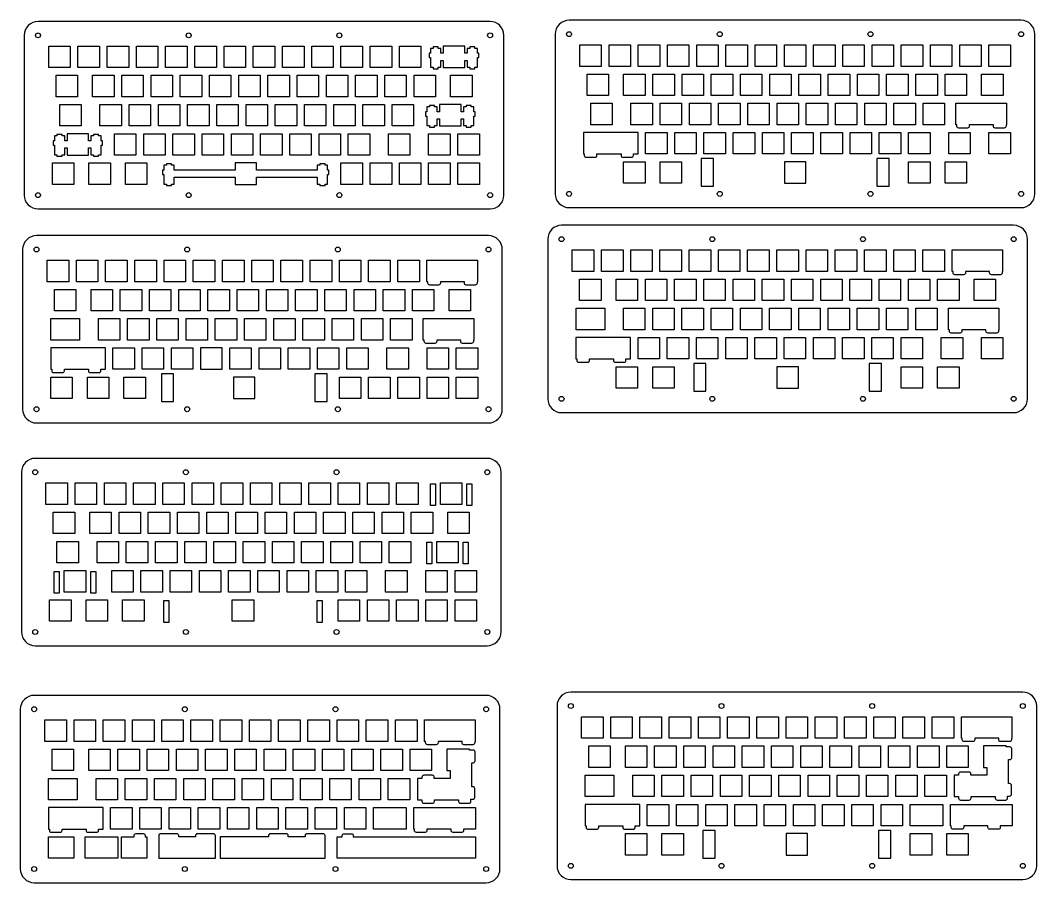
# Model space of a CAD drawing. Extents: x -370 to 4642, y -10696 to -9773.
# Drawn here: x 634 to 1296, y -10392 to -9830 of the extents above; entities that cross this region are included whole.
import ezdxf

# ---------------------------------------------------------------- set-up
doc = ezdxf.new("R2010")
doc.units = 0
doc.header["$MEASUREMENT"] = 0

msp = doc.modelspace()

# ---------------------------------------------------------------- linework, layer by layer
at = {"linetype": 'Continuous'}
for points in [[(940.09, -9830.67), (645.39, -9830.67, 0.414214), (636.39, -9839.67), (636.39, -9943.87, 0.414214), (645.39, -9952.87), (940.09, -9952.87, 0.414214), (949.09, -9943.87), (949.09, -9839.67, 0.414214)], [(1286.28, -9829.87), (991.58, -9829.87, 0.414214), (982.58, -9838.87), (982.58, -9943.07, 0.414214), (991.58, -9952.07), (1286.28, -9952.07, 0.414214), (1295.28, -9943.07), (1295.28, -9838.87, 0.414214)], [(1281.4, -9963.59), (986.7, -9963.59, 0.414214), (977.7, -9972.59), (977.7, -10076.79, 0.414214), (986.7, -10085.79), (1281.4, -10085.79, 0.414214), (1290.4, -10076.79), (1290.4, -9972.59, 0.414214)], [(939.07, -9970.35), (644.37, -9970.35, 0.414214), (635.37, -9979.35), (635.37, -10083.55, 0.414214), (644.37, -10092.55), (939.07, -10092.55, 0.414214), (948.07, -10083.55), (948.07, -9979.35, 0.414214)], [(938.26, -10115.64), (643.56, -10115.64, 0.414214), (634.56, -10124.64), (634.56, -10228.84, 0.414214), (643.56, -10237.84), (938.26, -10237.84, 0.414214), (947.26, -10228.84), (947.26, -10124.64, 0.414214)], [(1287.42, -10268.2), (992.72, -10268.2, 0.414214), (983.72, -10277.2), (983.72, -10381.4, 0.414214), (992.72, -10390.4), (1287.42, -10390.4, 0.414214), (1296.42, -10381.4), (1296.42, -10277.2, 0.414214)], [(937.55, -10270.27), (642.85, -10270.27, 0.414214), (633.85, -10279.27), (633.85, -10383.47, 0.414214), (642.85, -10392.47), (937.55, -10392.47, 0.414214), (946.55, -10383.47), (946.55, -10279.27, 0.414214)]]:
    msp.add_lwpolyline(points, format="xyb", close=True, dxfattribs=at)
at = {"color": 0}
for points in [[(666.39, -9846.7), (666.39, -9860.7), (652.39, -9860.7), (652.39, -9846.7)], [(685.44, -9846.7), (685.44, -9860.7), (671.44, -9860.7), (671.44, -9846.7)], [(704.49, -9846.7), (704.49, -9860.7), (690.49, -9860.7), (690.49, -9846.7)], [(723.54, -9846.7), (723.54, -9860.7), (709.54, -9860.7), (709.54, -9846.7)], [(742.59, -9846.7), (742.59, -9860.7), (728.59, -9860.7), (728.59, -9846.7)], [(761.64, -9846.7), (761.64, -9860.7), (747.63, -9860.7), (747.63, -9846.7)], [(780.69, -9846.7), (780.69, -9860.7), (766.68, -9860.7), (766.68, -9846.7)], [(799.74, -9846.7), (799.74, -9860.7), (785.74, -9860.7), (785.74, -9846.7)], [(818.79, -9846.7), (818.79, -9860.7), (804.79, -9860.7), (804.79, -9846.7)], [(837.84, -9846.7), (837.84, -9860.7), (823.84, -9860.7), (823.84, -9846.7)], [(856.89, -9846.7), (856.89, -9860.7), (842.89, -9860.7), (842.89, -9846.7)], [(875.94, -9846.7), (875.94, -9860.7), (861.94, -9860.7), (861.94, -9846.7)], [(894.99, -9846.7), (894.99, -9860.7), (880.99, -9860.7), (880.99, -9846.7)], [(909.56, -9851.4), (908.04, -9851.4), (908.04, -9848.17), (906.31, -9848.17), (906.31, -9847.25), (903.01, -9847.25), (903.01, -9848.17), (901.29, -9848.17), (901.29, -9851.4), (900.46, -9851.4), (900.46, -9854.2), (901.29, -9854.2), (901.29, -9860.47), (903.01, -9860.47), (903.01, -9861.45), (906.31, -9861.45), (906.31, -9860.47), (908.04, -9860.47), (908.04, -9856), (909.56, -9856), (909.56, -9860.7), (923.56, -9860.7), (923.56, -9856), (925.09, -9856), (925.09, -9860.47), (926.81, -9860.47), (926.81, -9861.45), (930.11, -9861.45), (930.11, -9860.47), (931.84, -9860.47), (931.84, -9854.2), (932.66, -9854.2), (932.66, -9851.4), (931.84, -9851.4), (931.84, -9848.17), (930.11, -9848.17), (930.11, -9847.25), (926.81, -9847.25), (926.81, -9848.17), (925.09, -9848.17), (925.09, -9851.4), (923.56, -9851.4), (923.56, -9846.7), (909.56, -9846.7)], [(1012.58, -9845.9), (1012.58, -9859.9), (998.58, -9859.9), (998.58, -9845.9)], [(1031.63, -9845.9), (1031.63, -9859.9), (1017.63, -9859.9), (1017.63, -9845.9)], [(1050.68, -9845.9), (1050.68, -9859.9), (1036.68, -9859.9), (1036.68, -9845.9)], [(1069.73, -9845.9), (1069.73, -9859.9), (1055.73, -9859.9), (1055.73, -9845.9)], [(1088.78, -9845.9), (1088.78, -9859.9), (1074.78, -9859.9), (1074.78, -9845.9)], [(1107.83, -9845.9), (1107.83, -9859.9), (1093.83, -9859.9), (1093.83, -9845.9)], [(1126.88, -9845.9), (1126.88, -9859.9), (1112.88, -9859.9), (1112.88, -9845.9)], [(1145.93, -9845.9), (1145.93, -9859.9), (1131.93, -9859.9), (1131.93, -9845.9)], [(1164.98, -9845.9), (1164.98, -9859.9), (1150.98, -9859.9), (1150.98, -9845.9)], [(1184.03, -9845.9), (1184.03, -9859.9), (1170.03, -9859.9), (1170.03, -9845.9)], [(1203.08, -9845.9), (1203.08, -9859.9), (1189.08, -9859.9), (1189.08, -9845.9)], [(1222.13, -9845.9), (1222.13, -9859.9), (1208.13, -9859.9), (1208.13, -9845.9)], [(1241.18, -9845.9), (1241.18, -9859.9), (1227.18, -9859.9), (1227.18, -9845.9)], [(1260.23, -9845.9), (1260.23, -9859.9), (1246.23, -9859.9), (1246.23, -9845.9)], [(1279.28, -9845.9), (1279.28, -9859.9), (1265.28, -9859.9), (1265.28, -9845.9)], [(1017.34, -9864.95), (1017.34, -9878.95), (1003.34, -9878.95), (1003.34, -9864.95)], [(1041.16, -9864.95), (1041.16, -9878.95), (1027.16, -9878.95), (1027.16, -9864.95)], [(1060.21, -9864.95), (1060.21, -9878.95), (1046.21, -9878.95), (1046.21, -9864.95)], [(1079.26, -9864.95), (1079.26, -9878.95), (1065.26, -9878.95), (1065.26, -9864.95)], [(1098.31, -9864.95), (1098.31, -9878.95), (1084.31, -9878.95), (1084.31, -9864.95)], [(1117.35, -9864.95), (1117.35, -9878.95), (1103.36, -9878.95), (1103.36, -9864.95)], [(1136.41, -9864.95), (1136.41, -9878.95), (1122.41, -9878.95), (1122.41, -9864.95)], [(1155.45, -9864.95), (1155.45, -9878.95), (1141.46, -9878.95), (1141.46, -9864.95)], [(1174.51, -9864.95), (1174.51, -9878.95), (1160.51, -9878.95), (1160.51, -9864.95)], [(1193.56, -9864.95), (1193.56, -9878.95), (1179.56, -9878.95), (1179.56, -9864.95)], [(1212.6, -9864.95), (1212.6, -9878.95), (1198.61, -9878.95), (1198.61, -9864.95)], [(1231.66, -9864.95), (1231.66, -9878.95), (1217.66, -9878.95), (1217.66, -9864.95)], [(1250.7, -9864.95), (1250.7, -9878.95), (1236.71, -9878.95), (1236.71, -9864.95)], [(1274.52, -9864.95), (1274.52, -9878.95), (1260.52, -9878.95), (1260.52, -9864.95)], [(671.15, -9865.75), (671.15, -9879.75), (657.15, -9879.75), (657.15, -9865.75)], [(694.96, -9865.75), (694.96, -9879.75), (680.96, -9879.75), (680.96, -9865.75)], [(714.01, -9865.75), (714.01, -9879.75), (700.01, -9879.75), (700.01, -9865.75)], [(733.06, -9865.75), (733.06, -9879.75), (719.06, -9879.75), (719.06, -9865.75)], [(752.11, -9865.75), (752.11, -9879.75), (738.11, -9879.75), (738.11, -9865.75)], [(771.16, -9865.75), (771.16, -9879.75), (757.16, -9879.75), (757.16, -9865.75)], [(790.21, -9865.75), (790.21, -9879.75), (776.21, -9879.75), (776.21, -9865.75)], [(809.26, -9865.75), (809.26, -9879.75), (795.26, -9879.75), (795.26, -9865.75)], [(828.31, -9865.75), (828.31, -9879.75), (814.31, -9879.75), (814.31, -9865.75)], [(847.36, -9865.75), (847.36, -9879.75), (833.36, -9879.75), (833.36, -9865.75)], [(866.41, -9865.75), (866.41, -9879.75), (852.41, -9879.75), (852.41, -9865.75)], [(885.46, -9865.75), (885.46, -9879.75), (871.46, -9879.75), (871.46, -9865.75)], [(904.51, -9865.75), (904.51, -9879.75), (890.51, -9879.75), (890.51, -9865.75)], [(928.32, -9865.75), (928.32, -9879.75), (914.32, -9879.75), (914.32, -9865.75)], [(673.53, -9884.8), (673.53, -9898.8), (659.53, -9898.8), (659.53, -9884.8)], [(699.72, -9884.8), (699.72, -9898.8), (685.72, -9898.8), (685.72, -9884.8)], [(718.77, -9884.8), (718.77, -9898.8), (704.77, -9898.8), (704.77, -9884.8)], [(737.82, -9884.8), (737.82, -9898.8), (723.82, -9898.8), (723.82, -9884.8)], [(756.87, -9884.8), (756.87, -9898.8), (742.87, -9898.8), (742.87, -9884.8)], [(775.92, -9884.8), (775.92, -9898.8), (761.92, -9898.8), (761.92, -9884.8)], [(794.97, -9884.8), (794.97, -9898.8), (780.97, -9898.8), (780.97, -9884.8)], [(814.02, -9884.8), (814.02, -9898.8), (800.02, -9898.8), (800.02, -9884.8)], [(833.07, -9884.8), (833.07, -9898.8), (819.07, -9898.8), (819.07, -9884.8)], [(852.12, -9884.8), (852.12, -9898.8), (838.12, -9898.8), (838.12, -9884.8)], [(871.17, -9884.8), (871.17, -9898.8), (857.17, -9898.8), (857.17, -9884.8)], [(890.22, -9884.8), (890.22, -9898.8), (876.22, -9898.8), (876.22, -9884.8)], [(907.18, -9889.5), (905.65, -9889.5), (905.65, -9886.27), (903.93, -9886.27), (903.93, -9885.35), (900.63, -9885.35), (900.63, -9886.27), (898.9, -9886.27), (898.9, -9889.5), (898.08, -9889.5), (898.08, -9892.3), (898.9, -9892.3), (898.9, -9898.57), (900.63, -9898.57), (900.63, -9899.55), (903.93, -9899.55), (903.93, -9898.57), (905.65, -9898.57), (905.65, -9894.1), (907.18, -9894.1), (907.18, -9898.8), (921.18, -9898.8), (921.18, -9894.1), (922.7, -9894.1), (922.7, -9898.57), (924.43, -9898.57), (924.43, -9899.55), (927.73, -9899.55), (927.73, -9898.57), (929.45, -9898.57), (929.45, -9892.3), (930.28, -9892.3), (930.28, -9889.5), (929.45, -9889.5), (929.45, -9886.27), (927.73, -9886.27), (927.73, -9885.35), (924.43, -9885.35), (924.43, -9886.27), (922.7, -9886.27), (922.7, -9889.5), (921.18, -9889.5), (921.18, -9884.8), (907.18, -9884.8)], [(1019.73, -9884), (1019.73, -9898.01), (1005.73, -9898.01), (1005.73, -9884)], [(1045.92, -9884), (1045.92, -9898.01), (1031.92, -9898.01), (1031.92, -9884)], [(1064.97, -9884), (1064.97, -9898.01), (1050.97, -9898.01), (1050.97, -9884)], [(1084.02, -9884), (1084.02, -9898.01), (1070.02, -9898.01), (1070.02, -9884)], [(1103.07, -9884), (1103.07, -9898.01), (1089.07, -9898.01), (1089.07, -9884)], [(1122.12, -9884), (1122.12, -9898.01), (1108.12, -9898.01), (1108.12, -9884)], [(1141.17, -9884), (1141.17, -9898.01), (1127.17, -9898.01), (1127.17, -9884)], [(1160.22, -9884), (1160.22, -9898.01), (1146.22, -9898.01), (1146.22, -9884)], [(1179.27, -9884), (1179.27, -9898.01), (1165.27, -9898.01), (1165.27, -9884)], [(1198.32, -9884), (1198.32, -9898.01), (1184.32, -9898.01), (1184.32, -9884)], [(1217.37, -9884), (1217.37, -9898.01), (1203.37, -9898.01), (1203.37, -9884)], [(1236.42, -9884), (1236.42, -9898.01), (1222.42, -9898.01), (1222.42, -9884)], [(664.29, -9908.55), (662.77, -9908.55), (662.77, -9905.32), (661.04, -9905.32), (661.04, -9904.4), (657.74, -9904.4), (657.74, -9905.32), (656.02, -9905.32), (656.02, -9908.55), (655.19, -9908.55), (655.19, -9911.35), (656.02, -9911.35), (656.02, -9917.62), (657.74, -9917.62), (657.74, -9918.6), (661.04, -9918.6), (661.04, -9917.62), (662.77, -9917.62), (662.77, -9913.15), (664.29, -9913.15), (664.29, -9917.85), (678.29, -9917.85), (678.29, -9913.15), (679.82, -9913.15), (679.82, -9917.62), (681.54, -9917.62), (681.54, -9918.6), (684.84, -9918.6), (684.84, -9917.62), (686.57, -9917.62), (686.57, -9911.35), (687.39, -9911.35), (687.39, -9908.55), (686.57, -9908.55), (686.57, -9905.32), (684.84, -9905.32), (684.84, -9904.4), (681.54, -9904.4), (681.54, -9905.32), (679.82, -9905.32), (679.82, -9908.55), (678.29, -9908.55), (678.29, -9903.85), (664.29, -9903.85)], [(709.25, -9903.85), (709.25, -9917.85), (695.25, -9917.85), (695.25, -9903.85)], [(728.3, -9903.85), (728.3, -9917.85), (714.3, -9917.85), (714.3, -9903.85)], [(747.35, -9903.85), (747.35, -9917.85), (733.35, -9917.85), (733.35, -9903.85)], [(766.4, -9903.85), (766.4, -9917.85), (752.4, -9917.85), (752.4, -9903.85)], [(785.45, -9903.85), (785.45, -9917.85), (771.45, -9917.85), (771.45, -9903.85)], [(804.5, -9903.85), (804.5, -9917.85), (790.5, -9917.85), (790.5, -9903.85)], [(823.55, -9903.85), (823.55, -9917.85), (809.55, -9917.85), (809.55, -9903.85)], [(842.6, -9903.85), (842.6, -9917.85), (828.6, -9917.85), (828.6, -9903.85)], [(861.65, -9903.85), (861.65, -9917.85), (847.65, -9917.85), (847.65, -9903.85)], [(887.84, -9903.85), (887.84, -9917.85), (873.84, -9917.85), (873.84, -9903.85)], [(914.04, -9903.85), (914.04, -9917.85), (900.04, -9917.85), (900.04, -9903.85)], [(933.09, -9903.85), (933.09, -9917.85), (919.09, -9917.85), (919.09, -9903.85)], [(1055.44, -9903.05), (1055.44, -9917.05), (1041.44, -9917.05), (1041.44, -9903.05)], [(1074.49, -9903.05), (1074.49, -9917.05), (1060.49, -9917.05), (1060.49, -9903.05)], [(1093.54, -9903.05), (1093.54, -9917.05), (1079.54, -9917.05), (1079.54, -9903.05)], [(1112.59, -9903.05), (1112.59, -9917.05), (1098.59, -9917.05), (1098.59, -9903.05)], [(1131.64, -9903.05), (1131.64, -9917.05), (1117.64, -9917.05), (1117.64, -9903.05)], [(1150.69, -9903.05), (1150.69, -9917.05), (1136.69, -9917.05), (1136.69, -9903.05)], [(1169.74, -9903.05), (1169.74, -9917.05), (1155.74, -9917.05), (1155.74, -9903.05)], [(1188.79, -9903.05), (1188.79, -9917.05), (1174.79, -9917.05), (1174.79, -9903.05)], [(1207.84, -9903.05), (1207.84, -9917.05), (1193.84, -9917.05), (1193.84, -9903.05)], [(1226.89, -9903.05), (1226.89, -9917.05), (1212.89, -9917.05), (1212.89, -9903.05)], [(1253.09, -9903.05), (1253.09, -9917.05), (1239.09, -9917.05), (1239.09, -9903.05)], [(1279.28, -9903.05), (1279.28, -9917.05), (1265.28, -9917.05), (1265.28, -9903.05)], [(668.77, -9922.9), (668.77, -9936.9), (654.77, -9936.9), (654.77, -9922.9)], [(692.58, -9922.9), (692.58, -9936.9), (678.58, -9936.9), (678.58, -9922.9)], [(716.39, -9922.9), (716.39, -9936.9), (702.39, -9936.9), (702.39, -9922.9)], [(773.83, -9927.6), (734.2, -9927.6), (734.2, -9924.37), (732.48, -9924.37), (732.48, -9923.45), (729.18, -9923.45), (729.18, -9924.37), (727.45, -9924.37), (727.45, -9927.6), (726.63, -9927.6), (726.63, -9930.4), (727.45, -9930.4), (727.45, -9936.67), (729.18, -9936.67), (729.18, -9937.65), (732.48, -9937.65), (732.48, -9936.67), (734.2, -9936.67), (734.2, -9932.2), (773.83, -9932.2), (773.83, -9936.9), (787.83, -9936.9), (787.83, -9932.2), (827.45, -9932.2), (827.45, -9936.67), (829.18, -9936.67), (829.18, -9937.65), (832.48, -9937.65), (832.48, -9936.67), (834.2, -9936.67), (834.2, -9930.4), (835.03, -9930.4), (835.03, -9927.6), (834.2, -9927.6), (834.2, -9924.37), (832.48, -9924.37), (832.48, -9923.45), (829.18, -9923.45), (829.18, -9924.37), (827.45, -9924.37), (827.45, -9927.6), (787.83, -9927.6), (787.83, -9922.9), (773.83, -9922.9)], [(856.89, -9922.9), (856.89, -9936.9), (842.89, -9936.9), (842.89, -9922.9)], [(875.94, -9922.9), (875.94, -9936.9), (861.94, -9936.9), (861.94, -9922.9)], [(894.99, -9922.9), (894.99, -9936.9), (880.99, -9936.9), (880.99, -9922.9)], [(914.04, -9922.9), (914.04, -9936.9), (900.04, -9936.9), (900.04, -9922.9)], [(933.09, -9922.9), (933.09, -9936.9), (919.09, -9936.9), (919.09, -9922.9)], [(1041.16, -9922.1), (1041.16, -9936.1), (1027.16, -9936.1), (1027.16, -9922.1)], [(1064.97, -9922.1), (1064.97, -9936.1), (1050.97, -9936.1), (1050.97, -9922.1)], [(1226.89, -9922.1), (1226.89, -9936.1), (1212.89, -9936.1), (1212.89, -9922.1)], [(1250.7, -9922.1), (1250.7, -9936.1), (1236.71, -9936.1), (1236.71, -9922.1)], [(1007.71, -9979.63), (1007.71, -9993.63), (993.71, -9993.63), (993.71, -9979.63)], [(1026.76, -9979.63), (1026.76, -9993.63), (1012.76, -9993.63), (1012.76, -9979.63)], [(1045.81, -9979.63), (1045.81, -9993.63), (1031.81, -9993.63), (1031.81, -9979.63)], [(1064.85, -9979.63), (1064.85, -9993.63), (1050.86, -9993.63), (1050.86, -9979.63)], [(1083.91, -9979.63), (1083.91, -9993.63), (1069.91, -9993.63), (1069.91, -9979.63)], [(1102.96, -9979.63), (1102.96, -9993.63), (1088.96, -9993.63), (1088.96, -9979.63)], [(1122.01, -9979.63), (1122.01, -9993.63), (1108.01, -9993.63), (1108.01, -9979.63)], [(1141.06, -9979.63), (1141.06, -9993.63), (1127.06, -9993.63), (1127.06, -9979.63)], [(1160.1, -9979.63), (1160.1, -9993.63), (1146.11, -9993.63), (1146.11, -9979.63)], [(1179.16, -9979.63), (1179.16, -9993.63), (1165.16, -9993.63), (1165.16, -9979.63)], [(1198.2, -9979.63), (1198.2, -9993.63), (1184.21, -9993.63), (1184.21, -9979.63)], [(1217.26, -9979.63), (1217.26, -9993.63), (1203.26, -9993.63), (1203.26, -9979.63)], [(1236.31, -9979.63), (1236.31, -9993.63), (1222.31, -9993.63), (1222.31, -9979.63)], [(665.37, -9986.39), (665.37, -10000.39), (651.37, -10000.39), (651.37, -9986.39)], [(684.42, -9986.39), (684.42, -10000.39), (670.42, -10000.39), (670.42, -9986.39)], [(703.47, -9986.39), (703.47, -10000.39), (689.47, -10000.39), (689.47, -9986.39)], [(722.52, -9986.39), (722.52, -10000.39), (708.52, -10000.39), (708.52, -9986.39)], [(741.57, -9986.39), (741.57, -10000.39), (727.57, -10000.39), (727.57, -9986.39)], [(760.62, -9986.39), (760.62, -10000.39), (746.62, -10000.39), (746.62, -9986.39)], [(779.67, -9986.39), (779.67, -10000.39), (765.67, -10000.39), (765.67, -9986.39)], [(798.72, -9986.39), (798.72, -10000.39), (784.72, -10000.39), (784.72, -9986.39)], [(817.77, -9986.39), (817.77, -10000.39), (803.77, -10000.39), (803.77, -9986.39)], [(836.82, -9986.39), (836.82, -10000.39), (822.82, -10000.39), (822.82, -9986.39)], [(855.87, -9986.39), (855.87, -10000.39), (841.87, -10000.39), (841.87, -9986.39)], [(874.92, -9986.39), (874.92, -10000.39), (860.92, -10000.39), (860.92, -9986.39)], [(893.97, -9986.39), (893.97, -10000.39), (879.97, -10000.39), (879.97, -9986.39)], [(1012.47, -9998.68), (1012.47, -10012.68), (998.47, -10012.68), (998.47, -9998.68)], [(1036.28, -9998.68), (1036.28, -10012.68), (1022.28, -10012.68), (1022.28, -9998.68)], [(1055.33, -9998.68), (1055.33, -10012.68), (1041.33, -10012.68), (1041.33, -9998.68)], [(1074.38, -9998.68), (1074.38, -10012.68), (1060.38, -10012.68), (1060.38, -9998.68)], [(1093.43, -9998.68), (1093.43, -10012.68), (1079.43, -10012.68), (1079.43, -9998.68)], [(1112.48, -9998.68), (1112.48, -10012.68), (1098.48, -10012.68), (1098.48, -9998.68)], [(1131.53, -9998.68), (1131.53, -10012.68), (1117.53, -10012.68), (1117.53, -9998.68)], [(1150.58, -9998.68), (1150.58, -10012.68), (1136.58, -10012.68), (1136.58, -9998.68)], [(1169.63, -9998.68), (1169.63, -10012.68), (1155.63, -10012.68), (1155.63, -9998.68)], [(1188.68, -9998.68), (1188.68, -10012.68), (1174.68, -10012.68), (1174.68, -9998.68)], [(1207.73, -9998.68), (1207.73, -10012.68), (1193.73, -10012.68), (1193.73, -9998.68)], [(1226.78, -9998.68), (1226.78, -10012.68), (1212.78, -10012.68), (1212.78, -9998.68)], [(1245.83, -9998.68), (1245.83, -10012.68), (1231.83, -10012.68), (1231.83, -9998.68)], [(1269.64, -9998.68), (1269.64, -10012.68), (1255.64, -10012.68), (1255.64, -9998.68)], [(670.13, -10005.44), (670.13, -10019.44), (656.13, -10019.44), (656.13, -10005.44)], [(693.94, -10005.44), (693.94, -10019.44), (679.95, -10019.44), (679.95, -10005.44)], [(712.99, -10005.44), (712.99, -10019.44), (699, -10019.44), (699, -10005.44)], [(732.04, -10005.44), (732.04, -10019.44), (718.05, -10019.44), (718.05, -10005.44)], [(751.09, -10005.44), (751.09, -10019.44), (737.1, -10019.44), (737.1, -10005.44)], [(770.14, -10005.44), (770.14, -10019.44), (756.15, -10019.44), (756.15, -10005.44)], [(789.19, -10005.44), (789.19, -10019.44), (775.2, -10019.44), (775.2, -10005.44)], [(808.24, -10005.44), (808.24, -10019.44), (794.25, -10019.44), (794.25, -10005.44)], [(827.29, -10005.44), (827.29, -10019.44), (813.3, -10019.44), (813.3, -10005.44)], [(846.34, -10005.44), (846.34, -10019.44), (832.35, -10019.44), (832.35, -10005.44)], [(865.39, -10005.44), (865.39, -10019.44), (851.4, -10019.44), (851.4, -10005.44)], [(884.44, -10005.44), (884.44, -10019.44), (870.45, -10019.44), (870.45, -10005.44)], [(903.49, -10005.44), (903.49, -10019.44), (889.5, -10019.44), (889.5, -10005.44)], [(927.31, -10005.44), (927.31, -10019.44), (913.31, -10019.44), (913.31, -10005.44)], [(1041.04, -10017.73), (1041.04, -10031.73), (1027.04, -10031.73), (1027.04, -10017.73)], [(1060.09, -10017.73), (1060.09, -10031.73), (1046.09, -10031.73), (1046.09, -10017.73)], [(1079.14, -10017.73), (1079.14, -10031.73), (1065.14, -10031.73), (1065.14, -10017.73)], [(1098.19, -10017.73), (1098.19, -10031.73), (1084.19, -10031.73), (1084.19, -10017.73)], [(1117.24, -10017.73), (1117.24, -10031.73), (1103.24, -10031.73), (1103.24, -10017.73)], [(1136.29, -10017.73), (1136.29, -10031.73), (1122.29, -10031.73), (1122.29, -10017.73)], [(1155.34, -10017.73), (1155.34, -10031.73), (1141.34, -10031.73), (1141.34, -10017.73)], [(1174.39, -10017.73), (1174.39, -10031.73), (1160.39, -10031.73), (1160.39, -10017.73)], [(1193.44, -10017.73), (1193.44, -10031.73), (1179.44, -10031.73), (1179.44, -10017.73)], [(1212.49, -10017.73), (1212.49, -10031.73), (1198.49, -10031.73), (1198.49, -10017.73)], [(1231.54, -10017.73), (1231.54, -10031.73), (1217.54, -10031.73), (1217.54, -10017.73)], [(698.71, -10024.49), (698.71, -10038.49), (684.71, -10038.49), (684.71, -10024.49)], [(717.76, -10024.49), (717.76, -10038.49), (703.76, -10038.49), (703.76, -10024.49)], [(736.81, -10024.49), (736.81, -10038.49), (722.81, -10038.49), (722.81, -10024.49)], [(755.86, -10024.49), (755.86, -10038.49), (741.86, -10038.49), (741.86, -10024.49)], [(774.91, -10024.49), (774.91, -10038.49), (760.91, -10038.49), (760.91, -10024.49)], [(793.96, -10024.49), (793.96, -10038.49), (779.96, -10038.49), (779.96, -10024.49)], [(813.01, -10024.49), (813.01, -10038.49), (799.01, -10038.49), (799.01, -10024.49)], [(832.06, -10024.49), (832.06, -10038.49), (818.06, -10038.49), (818.06, -10024.49)], [(851.11, -10024.49), (851.11, -10038.49), (837.11, -10038.49), (837.11, -10024.49)], [(870.16, -10024.49), (870.16, -10038.49), (856.16, -10038.49), (856.16, -10024.49)], [(889.21, -10024.49), (889.21, -10038.49), (875.21, -10038.49), (875.21, -10024.49)], [(1050.57, -10036.78), (1050.57, -10050.78), (1036.57, -10050.78), (1036.57, -10036.78)], [(1069.62, -10036.78), (1069.62, -10050.78), (1055.62, -10050.78), (1055.62, -10036.78)], [(1088.67, -10036.78), (1088.67, -10050.78), (1074.67, -10050.78), (1074.67, -10036.78)], [(1107.72, -10036.78), (1107.72, -10050.78), (1093.72, -10050.78), (1093.72, -10036.78)], [(1126.77, -10036.78), (1126.77, -10050.78), (1112.77, -10050.78), (1112.77, -10036.78)], [(1145.82, -10036.78), (1145.82, -10050.78), (1131.82, -10050.78), (1131.82, -10036.78)], [(1164.87, -10036.78), (1164.87, -10050.78), (1150.87, -10050.78), (1150.87, -10036.78)], [(1183.92, -10036.78), (1183.92, -10050.78), (1169.92, -10050.78), (1169.92, -10036.78)], [(1202.97, -10036.78), (1202.97, -10050.78), (1188.97, -10050.78), (1188.97, -10036.78)], [(1222.02, -10036.78), (1222.02, -10050.78), (1208.02, -10050.78), (1208.02, -10036.78)], [(1248.21, -10036.78), (1248.21, -10050.78), (1234.21, -10050.78), (1234.21, -10036.78)], [(1274.4, -10036.78), (1274.4, -10050.78), (1260.41, -10050.78), (1260.41, -10036.78)], [(708.23, -10043.54), (708.23, -10057.54), (694.23, -10057.54), (694.23, -10043.54)], [(727.28, -10043.54), (727.28, -10057.54), (713.28, -10057.54), (713.28, -10043.54)], [(746.33, -10043.54), (746.33, -10057.54), (732.33, -10057.54), (732.33, -10043.54)], [(784.43, -10043.54), (784.43, -10057.54), (770.43, -10057.54), (770.43, -10043.54)], [(803.48, -10043.54), (803.48, -10057.54), (789.48, -10057.54), (789.48, -10043.54)], [(822.53, -10043.54), (822.53, -10057.54), (808.53, -10057.54), (808.53, -10043.54)], [(841.58, -10043.54), (841.58, -10057.54), (827.58, -10057.54), (827.58, -10043.54)], [(860.63, -10043.54), (860.63, -10057.54), (846.63, -10057.54), (846.63, -10043.54)], [(886.83, -10043.54), (886.83, -10057.54), (872.83, -10057.54), (872.83, -10043.54)], [(913.02, -10043.54), (913.02, -10057.54), (899.02, -10057.54), (899.02, -10043.54)], [(932.07, -10043.54), (932.07, -10057.54), (918.07, -10057.54), (918.07, -10043.54)], [(1036.28, -10055.83), (1036.28, -10069.83), (1022.28, -10069.83), (1022.28, -10055.83)], [(1060.09, -10055.83), (1060.09, -10069.83), (1046.09, -10069.83), (1046.09, -10055.83)], [(1222.02, -10055.83), (1222.02, -10069.83), (1208.02, -10069.83), (1208.02, -10055.83)], [(1245.83, -10055.83), (1245.83, -10069.83), (1231.83, -10069.83), (1231.83, -10055.83)], [(667.75, -10062.59), (667.75, -10076.59), (653.75, -10076.59), (653.75, -10062.59)], [(691.56, -10062.59), (691.56, -10076.59), (677.56, -10076.59), (677.56, -10062.59)], [(715.38, -10062.59), (715.38, -10076.59), (701.38, -10076.59), (701.38, -10062.59)], [(855.87, -10062.59), (855.87, -10076.59), (841.87, -10076.59), (841.87, -10062.59)], [(874.92, -10062.59), (874.92, -10076.59), (860.92, -10076.59), (860.92, -10062.59)], [(893.97, -10062.59), (893.97, -10076.59), (879.97, -10076.59), (879.97, -10062.59)], [(913.02, -10062.59), (913.02, -10076.59), (899.02, -10076.59), (899.02, -10062.59)], [(932.07, -10062.59), (932.07, -10076.59), (918.07, -10076.59), (918.07, -10062.59)], [(664.56, -10131.68), (664.56, -10145.68), (650.56, -10145.68), (650.56, -10131.68)], [(683.61, -10131.68), (683.61, -10145.68), (669.61, -10145.68), (669.61, -10131.68)], [(702.66, -10131.68), (702.66, -10145.68), (688.66, -10145.68), (688.66, -10131.68)], [(721.71, -10131.68), (721.71, -10145.68), (707.71, -10145.68), (707.71, -10131.68)], [(740.76, -10131.68), (740.76, -10145.68), (726.76, -10145.68), (726.76, -10131.68)], [(759.81, -10131.68), (759.81, -10145.68), (745.81, -10145.68), (745.81, -10131.68)], [(778.86, -10131.68), (778.86, -10145.68), (764.86, -10145.68), (764.86, -10131.68)], [(797.91, -10131.68), (797.91, -10145.68), (783.91, -10145.68), (783.91, -10131.68)], [(816.96, -10131.68), (816.96, -10145.68), (802.96, -10145.68), (802.96, -10131.68)], [(836.01, -10131.68), (836.01, -10145.68), (822.01, -10145.68), (822.01, -10131.68)], [(855.06, -10131.68), (855.06, -10145.68), (841.06, -10145.68), (841.06, -10131.68)], [(874.11, -10131.68), (874.11, -10145.68), (860.11, -10145.68), (860.11, -10131.68)], [(893.16, -10131.68), (893.16, -10145.68), (879.16, -10145.68), (879.16, -10131.68)], [(904.48, -10132.23), (904.48, -10146.43), (901.18, -10146.43), (901.18, -10132.23)], [(921.73, -10131.68), (921.73, -10145.68), (907.73, -10145.68), (907.73, -10131.68)], [(928.28, -10132.23), (928.28, -10146.43), (924.98, -10146.43), (924.98, -10132.23)], [(669.32, -10150.73), (669.32, -10164.73), (655.32, -10164.73), (655.32, -10150.73)], [(693.13, -10150.73), (693.13, -10164.73), (679.13, -10164.73), (679.13, -10150.73)], [(712.18, -10150.73), (712.18, -10164.73), (698.18, -10164.73), (698.18, -10150.73)], [(731.23, -10150.73), (731.23, -10164.73), (717.23, -10164.73), (717.23, -10150.73)], [(750.28, -10150.73), (750.28, -10164.73), (736.28, -10164.73), (736.28, -10150.73)], [(769.33, -10150.73), (769.33, -10164.73), (755.33, -10164.73), (755.33, -10150.73)], [(788.38, -10150.73), (788.38, -10164.73), (774.38, -10164.73), (774.38, -10150.73)], [(807.43, -10150.73), (807.43, -10164.73), (793.43, -10164.73), (793.43, -10150.73)], [(826.48, -10150.73), (826.48, -10164.73), (812.48, -10164.73), (812.48, -10150.73)], [(845.53, -10150.73), (845.53, -10164.73), (831.53, -10164.73), (831.53, -10150.73)], [(864.58, -10150.73), (864.58, -10164.73), (850.58, -10164.73), (850.58, -10150.73)], [(883.63, -10150.73), (883.63, -10164.73), (869.63, -10164.73), (869.63, -10150.73)], [(902.68, -10150.73), (902.68, -10164.73), (888.68, -10164.73), (888.68, -10150.73)], [(926.49, -10150.73), (926.49, -10164.73), (912.49, -10164.73), (912.49, -10150.73)], [(671.7, -10169.78), (671.7, -10183.78), (657.7, -10183.78), (657.7, -10169.78)], [(697.9, -10169.78), (697.9, -10183.78), (683.9, -10183.78), (683.9, -10169.78)], [(716.94, -10169.78), (716.94, -10183.78), (702.94, -10183.78), (702.94, -10169.78)], [(735.99, -10169.78), (735.99, -10183.78), (721.99, -10183.78), (721.99, -10169.78)], [(755.04, -10169.78), (755.04, -10183.78), (741.04, -10183.78), (741.04, -10169.78)], [(774.1, -10169.78), (774.1, -10183.78), (760.09, -10183.78), (760.09, -10169.78)], [(793.14, -10169.78), (793.14, -10183.78), (779.14, -10183.78), (779.14, -10169.78)], [(812.19, -10169.78), (812.19, -10183.78), (798.19, -10183.78), (798.19, -10169.78)], [(831.25, -10169.78), (831.25, -10183.78), (817.25, -10183.78), (817.25, -10169.78)], [(850.29, -10169.78), (850.29, -10183.78), (836.29, -10183.78), (836.29, -10169.78)], [(869.35, -10169.78), (869.35, -10183.78), (855.35, -10183.78), (855.35, -10169.78)], [(888.4, -10169.78), (888.4, -10183.78), (874.4, -10183.78), (874.4, -10169.78)], [(902.1, -10170.33), (902.1, -10184.53), (898.8, -10184.53), (898.8, -10170.33)], [(919.35, -10169.78), (919.35, -10183.78), (905.35, -10183.78), (905.35, -10169.78)], [(925.9, -10170.33), (925.9, -10184.53), (922.6, -10184.53), (922.6, -10170.33)], [(659.21, -10189.38), (659.21, -10203.58), (655.91, -10203.58), (655.91, -10189.38)], [(676.46, -10188.83), (676.46, -10202.83), (662.46, -10202.83), (662.46, -10188.83)], [(683.01, -10189.38), (683.01, -10203.58), (679.71, -10203.58), (679.71, -10189.38)], [(707.42, -10188.83), (707.42, -10202.83), (693.42, -10202.83), (693.42, -10188.83)], [(726.47, -10188.83), (726.47, -10202.83), (712.47, -10202.83), (712.47, -10188.83)], [(745.52, -10188.83), (745.52, -10202.83), (731.52, -10202.83), (731.52, -10188.83)], [(764.57, -10188.83), (764.57, -10202.83), (750.57, -10202.83), (750.57, -10188.83)], [(783.62, -10188.83), (783.62, -10202.83), (769.62, -10202.83), (769.62, -10188.83)], [(802.67, -10188.83), (802.67, -10202.83), (788.67, -10202.83), (788.67, -10188.83)], [(821.72, -10188.83), (821.72, -10202.83), (807.72, -10202.83), (807.72, -10188.83)], [(840.77, -10188.83), (840.77, -10202.83), (826.77, -10202.83), (826.77, -10188.83)], [(859.82, -10188.83), (859.82, -10202.83), (845.82, -10202.83), (845.82, -10188.83)], [(886.01, -10188.83), (886.01, -10202.83), (872.01, -10202.83), (872.01, -10188.83)], [(912.21, -10188.83), (912.21, -10202.83), (898.21, -10202.83), (898.21, -10188.83)], [(931.26, -10188.83), (931.26, -10202.83), (917.26, -10202.83), (917.26, -10188.83)], [(666.94, -10207.88), (666.94, -10221.88), (652.94, -10221.88), (652.94, -10207.88)], [(690.75, -10207.88), (690.75, -10221.88), (676.75, -10221.88), (676.75, -10207.88)], [(714.56, -10207.88), (714.56, -10221.88), (700.56, -10221.88), (700.56, -10207.88)], [(730.65, -10208.43), (730.65, -10222.63), (727.35, -10222.63), (727.35, -10208.43)], [(786, -10207.88), (786, -10221.88), (772, -10221.88), (772, -10207.88)], [(830.65, -10208.43), (830.65, -10222.63), (827.35, -10222.63), (827.35, -10208.43)], [(855.06, -10207.88), (855.06, -10221.88), (841.06, -10221.88), (841.06, -10207.88)], [(874.11, -10207.88), (874.11, -10221.88), (860.11, -10221.88), (860.11, -10207.88)], [(893.16, -10207.88), (893.16, -10221.88), (879.16, -10221.88), (879.16, -10207.88)], [(898.21, -10221.88), (898.21, -10207.88), (912.21, -10207.88), (912.21, -10221.88)], [(931.26, -10221.88), (917.26, -10221.88), (917.26, -10207.88), (931.26, -10207.88)], [(1013.72, -10284.24), (1013.72, -10298.24), (999.72, -10298.24), (999.72, -10284.24)], [(1032.77, -10284.24), (1032.77, -10298.24), (1018.77, -10298.24), (1018.77, -10284.24)], [(1051.82, -10284.24), (1051.82, -10298.24), (1037.82, -10298.24), (1037.82, -10284.24)], [(1070.87, -10284.24), (1070.87, -10298.24), (1056.87, -10298.24), (1056.87, -10284.24)], [(1089.92, -10284.24), (1089.92, -10298.24), (1075.92, -10298.24), (1075.92, -10284.24)], [(1108.97, -10284.24), (1108.97, -10298.24), (1094.97, -10298.24), (1094.97, -10284.24)], [(1128.02, -10284.24), (1128.02, -10298.24), (1114.02, -10298.24), (1114.02, -10284.24)], [(1147.07, -10284.24), (1147.07, -10298.24), (1133.07, -10298.24), (1133.07, -10284.24)], [(1166.12, -10284.24), (1166.12, -10298.24), (1152.12, -10298.24), (1152.12, -10284.24)], [(1185.17, -10284.24), (1185.17, -10298.24), (1171.17, -10298.24), (1171.17, -10284.24)], [(1204.22, -10284.24), (1204.22, -10298.24), (1190.22, -10298.24), (1190.22, -10284.24)], [(1223.27, -10284.24), (1223.27, -10298.24), (1209.27, -10298.24), (1209.27, -10284.24)], [(1242.32, -10284.24), (1242.32, -10298.24), (1228.32, -10298.24), (1228.32, -10284.24)], [(1018.48, -10303.29), (1018.48, -10317.29), (1004.49, -10317.29), (1004.49, -10303.29)], [(1042.3, -10303.29), (1042.3, -10317.29), (1028.3, -10317.29), (1028.3, -10303.29)], [(1061.35, -10303.29), (1061.35, -10317.29), (1047.35, -10317.29), (1047.35, -10303.29)], [(1080.4, -10303.29), (1080.4, -10317.29), (1066.4, -10317.29), (1066.4, -10303.29)], [(1099.45, -10303.29), (1099.45, -10317.29), (1085.45, -10317.29), (1085.45, -10303.29)], [(1118.5, -10303.29), (1118.5, -10317.29), (1104.5, -10317.29), (1104.5, -10303.29)], [(1137.55, -10303.29), (1137.55, -10317.29), (1123.55, -10317.29), (1123.55, -10303.29)], [(1156.6, -10303.29), (1156.6, -10317.29), (1142.6, -10317.29), (1142.6, -10303.29)], [(1175.65, -10303.29), (1175.65, -10317.29), (1161.65, -10317.29), (1161.65, -10303.29)], [(1194.7, -10303.29), (1194.7, -10317.29), (1180.7, -10317.29), (1180.7, -10303.29)], [(1213.75, -10303.29), (1213.75, -10317.29), (1199.75, -10317.29), (1199.75, -10303.29)], [(1232.8, -10303.29), (1232.8, -10317.29), (1218.8, -10317.29), (1218.8, -10303.29)], [(1251.85, -10303.29), (1251.85, -10317.29), (1237.85, -10317.29), (1237.85, -10303.29)], [(1047.06, -10322.34), (1047.06, -10336.34), (1033.06, -10336.34), (1033.06, -10322.34)], [(1066.11, -10322.34), (1066.11, -10336.34), (1052.11, -10336.34), (1052.11, -10322.34)], [(1085.16, -10322.34), (1085.16, -10336.34), (1071.16, -10336.34), (1071.16, -10322.34)], [(1104.21, -10322.34), (1104.21, -10336.34), (1090.21, -10336.34), (1090.21, -10322.34)], [(1123.26, -10322.34), (1123.26, -10336.34), (1109.26, -10336.34), (1109.26, -10322.34)], [(1142.31, -10322.34), (1142.31, -10336.34), (1128.31, -10336.34), (1128.31, -10322.34)], [(1161.36, -10322.34), (1161.36, -10336.34), (1147.36, -10336.34), (1147.36, -10322.34)], [(1180.41, -10322.34), (1180.41, -10336.34), (1166.41, -10336.34), (1166.41, -10322.34)], [(1199.46, -10322.34), (1199.46, -10336.34), (1185.46, -10336.34), (1185.46, -10322.34)], [(1218.51, -10322.34), (1218.51, -10336.34), (1204.51, -10336.34), (1204.51, -10322.34)], [(1237.56, -10322.34), (1237.56, -10336.34), (1223.56, -10336.34), (1223.56, -10322.34)], [(1056.58, -10341.39), (1056.58, -10355.39), (1042.59, -10355.39), (1042.59, -10341.39)], [(1075.63, -10341.39), (1075.63, -10355.39), (1061.64, -10355.39), (1061.64, -10341.39)], [(1094.68, -10341.39), (1094.68, -10355.39), (1080.69, -10355.39), (1080.69, -10341.39)], [(1113.73, -10341.39), (1113.73, -10355.39), (1099.73, -10355.39), (1099.73, -10341.39)], [(1132.78, -10341.39), (1132.78, -10355.39), (1118.79, -10355.39), (1118.79, -10341.39)], [(1151.83, -10341.39), (1151.83, -10355.39), (1137.83, -10355.39), (1137.83, -10341.39)], [(1170.88, -10341.39), (1170.88, -10355.39), (1156.89, -10355.39), (1156.89, -10341.39)], [(1189.93, -10341.39), (1189.93, -10355.39), (1175.94, -10355.39), (1175.94, -10341.39)], [(1208.98, -10341.39), (1208.98, -10355.39), (1194.98, -10355.39), (1194.98, -10341.39)], [(1042.3, -10360.44), (1042.3, -10374.44), (1028.3, -10374.44), (1028.3, -10360.44)], [(1066.11, -10360.44), (1066.11, -10374.44), (1052.11, -10374.44), (1052.11, -10360.44)], [(1228.03, -10360.44), (1228.03, -10374.44), (1214.04, -10374.44), (1214.04, -10360.44)], [(1251.85, -10360.44), (1251.85, -10374.44), (1237.85, -10374.44), (1237.85, -10360.44)]]:
    msp.add_lwpolyline(points, close=True, dxfattribs=at)
for points in [[(1268.18, -9898), (1252.52, -9898), (1252.52, -9899, -0.414214), (1251.32, -9900.2), (1245.57, -9900.2, -0.414214), (1244.37, -9899), (1244.37, -9898), (1243.78, -9898), (1243.78, -9884), (1276.68, -9884), (1276.68, -9898), (1276.43, -9898), (1276.43, -9899, -0.414214), (1275.23, -9900.2), (1269.38, -9900.2, -0.414214), (1268.18, -9899)], [(1025.44, -9917.06), (1025.44, -9918.01, 0.414214), (1026.64, -9919.21), (1032.35, -9919.21, 0.414214), (1033.55, -9918.01), (1033.55, -9917.06), (1036.52, -9917.06), (1036.52, -9903.06), (1000.94, -9903.06), (1000.94, -9917.06), (1001.5, -9917.06), (1001.5, -9918.01, 0.414214), (1002.7, -9919.21), (1008.56, -9919.21, 0.414214), (1009.76, -9918.01), (1009.76, -9917.06)], [(1265.69, -9993.63), (1250.02, -9993.63), (1250.02, -9994.63, -0.414214), (1248.82, -9995.83), (1243.08, -9995.83, -0.414214), (1241.88, -9994.63), (1241.88, -9993.63), (1241.29, -9993.63), (1241.29, -9979.63), (1274.18, -9979.63), (1274.18, -9993.63), (1273.94, -9993.63), (1273.94, -9994.63, -0.414214), (1272.74, -9995.83), (1266.89, -9995.83, -0.414214), (1265.69, -9994.63)], [(923.35, -10000.39), (907.69, -10000.39), (907.69, -10001.38, -0.414214), (906.49, -10002.58), (900.74, -10002.58, -0.414214), (899.54, -10001.38), (899.54, -10000.39), (898.95, -10000.39), (898.95, -9986.39), (931.85, -9986.39), (931.85, -10000.39), (931.6, -10000.39), (931.6, -10001.38, -0.414214), (930.4, -10002.58), (924.55, -10002.58, -0.414214), (923.35, -10001.38)], [(1263.3, -10031.73), (1247.64, -10031.73), (1247.64, -10032.73, -0.414214), (1246.44, -10033.93), (1240.7, -10033.93, -0.414214), (1239.5, -10032.73), (1239.5, -10031.73), (1238.91, -10031.73), (1238.91, -10017.73), (1271.8, -10017.73), (1271.8, -10031.73), (1271.55, -10031.73), (1271.55, -10032.73, -0.414214), (1270.35, -10033.93), (1264.5, -10033.93, -0.414214), (1263.3, -10032.73)], [(920.97, -10038.49), (905.31, -10038.49), (905.31, -10039.48, -0.414214), (904.11, -10040.68), (898.36, -10040.68, -0.414214), (897.16, -10039.48), (897.16, -10038.49), (896.57, -10038.49), (896.57, -10024.49), (929.47, -10024.49), (929.47, -10038.49), (929.22, -10038.49), (929.22, -10039.48, -0.414214), (928.02, -10040.68), (922.17, -10040.68, -0.414214), (920.97, -10039.48)], [(1020.56, -10050.78), (1020.56, -10051.73, 0.414214), (1021.76, -10052.93), (1027.48, -10052.93, 0.414214), (1028.68, -10051.73), (1028.68, -10050.78), (1031.65, -10050.78), (1031.65, -10036.78), (996.06, -10036.78), (996.06, -10050.78), (996.63, -10050.78), (996.63, -10051.73, 0.414214), (997.83, -10052.93), (1003.69, -10052.93, 0.414214), (1004.89, -10051.73), (1004.89, -10050.78)], [(678.23, -10057.54), (678.23, -10058.48, 0.414214), (679.43, -10059.68), (685.14, -10059.68, 0.414214), (686.34, -10058.48), (686.34, -10057.54), (689.31, -10057.54), (689.31, -10043.54), (653.72, -10043.54), (653.72, -10057.54), (654.29, -10057.54), (654.29, -10058.48, 0.414214), (655.49, -10059.68), (661.35, -10059.68, 0.414214), (662.55, -10058.48), (662.55, -10057.54)], [(921.83, -10300.3), (906.17, -10300.3), (906.17, -10301.3, -0.414214), (904.97, -10302.5), (899.22, -10302.5, -0.414214), (898.02, -10301.3), (898.02, -10300.3), (897.43, -10300.3), (897.43, -10286.3), (930.32, -10286.3), (930.32, -10300.3), (930.08, -10300.3), (930.08, -10301.3, -0.414214), (928.88, -10302.5), (923.03, -10302.5, -0.414214), (921.83, -10301.3)], [(1271.7, -10298.24), (1256.04, -10298.24), (1256.04, -10299.23, -0.414214), (1254.84, -10300.43), (1249.09, -10300.43, -0.414214), (1247.89, -10299.23), (1247.89, -10298.24), (1247.31, -10298.24), (1247.31, -10284.24), (1280.2, -10284.24), (1280.2, -10298.24), (1279.95, -10298.24), (1279.95, -10299.23, -0.414214), (1278.75, -10300.43), (1272.9, -10300.43, -0.414214), (1271.7, -10299.23)], [(903.71, -10324.4), (903.71, -10323.57, 0.414214), (902.51, -10322.37), (896.84, -10322.37, 0.414214), (895.64, -10323.57), (895.64, -10324.4), (892.71, -10324.4), (892.71, -10338.4), (895.64, -10338.4), (895.64, -10339.42, 0.414214), (896.84, -10340.62), (902.57, -10340.62, 0.414214), (903.77, -10339.42), (903.77, -10338.4), (919.55, -10338.4), (919.55, -10339.45, 0.414214), (920.75, -10340.65), (926.34, -10340.65, 0.414214), (927.54, -10339.45), (927.54, -10338.03), (928.93, -10338.03, 0.414214), (930.13, -10336.83), (930.13, -10331.06, 0.414214), (928.93, -10329.86), (928.22, -10329.86), (928.22, -10314.17), (929.12, -10314.17, 0.414214), (930.32, -10312.97), (930.32, -10307.15, 0.414214), (929.12, -10305.95), (926.69, -10305.95), (926.69, -10305.35), (911.79, -10305.35), (911.79, -10319.35), (914.09, -10319.35), (914.09, -10324.4)], [(1253.58, -10322.34), (1253.58, -10321.51, 0.414214), (1252.38, -10320.31), (1246.71, -10320.31, 0.414214), (1245.51, -10321.51), (1245.51, -10322.34), (1242.58, -10322.34), (1242.58, -10336.34), (1245.51, -10336.34), (1245.51, -10337.35, 0.414214), (1246.71, -10338.55), (1252.44, -10338.55, 0.414214), (1253.64, -10337.35), (1253.64, -10336.34), (1269.42, -10336.34), (1269.42, -10337.39, 0.414214), (1270.62, -10338.59), (1276.21, -10338.59, 0.414214), (1277.41, -10337.39), (1277.41, -10335.96), (1278.8, -10335.96, 0.414214), (1280, -10334.76), (1280, -10329, 0.414214), (1278.8, -10327.8), (1278.09, -10327.8), (1278.09, -10312.11), (1279, -10312.11, 0.414214), (1280.2, -10310.91), (1280.2, -10305.09, 0.414214), (1279, -10303.89), (1276.56, -10303.89), (1276.56, -10303.29), (1261.66, -10303.29), (1261.66, -10317.29), (1263.96, -10317.29), (1263.96, -10322.34)], [(1026.58, -10355.39), (1026.58, -10356.34, 0.414214), (1027.78, -10357.54), (1033.49, -10357.54, 0.414214), (1034.69, -10356.34), (1034.69, -10355.39), (1037.66, -10355.39), (1037.66, -10341.39), (1002.08, -10341.39), (1002.08, -10355.39), (1002.64, -10355.39), (1002.64, -10356.34, 0.414214), (1003.84, -10357.54), (1009.7, -10357.54, 0.414214), (1010.9, -10356.34), (1010.9, -10355.39)], [(1272.73, -10355.39), (1272.73, -10356.43, -0.414214), (1271.53, -10357.63), (1265.8, -10357.63, -0.414214), (1264.6, -10356.43), (1264.6, -10355.39), (1248.83, -10355.39), (1248.83, -10356.43, -0.414214), (1247.63, -10357.63), (1241.91, -10357.63, -0.414214), (1240.71, -10356.43), (1240.71, -10355.39), (1240.16, -10355.39), (1240.16, -10341.39), (1280.42, -10341.39), (1280.42, -10355.39)], [(676.7, -10357.45), (676.7, -10358.4, 0.414214), (677.9, -10359.6), (683.62, -10359.6, 0.414214), (684.82, -10358.4), (684.82, -10357.45), (687.79, -10357.45), (687.79, -10343.45), (652.2, -10343.45), (652.2, -10357.45), (652.77, -10357.45), (652.77, -10358.4, 0.414214), (653.97, -10359.6), (659.83, -10359.6, 0.414214), (661.03, -10358.4), (661.03, -10357.45)], [(922.86, -10357.45), (922.86, -10358.49, -0.414214), (921.66, -10359.69), (915.93, -10359.69, -0.414214), (914.73, -10358.49), (914.73, -10357.45), (898.96, -10357.45), (898.96, -10358.49, -0.414214), (897.76, -10359.69), (892.03, -10359.69, -0.414214), (890.83, -10358.49), (890.83, -10357.45), (890.29, -10357.45), (890.29, -10343.45), (930.55, -10343.45), (930.55, -10357.45)], [(708.07, -10362.5), (708.07, -10361.6, -0.414214), (709.27, -10360.4), (714.02, -10360.4, -0.414214), (715.22, -10361.6), (715.22, -10362.5), (716.32, -10362.5), (716.32, -10376.5), (699.85, -10376.5), (699.85, -10362.5)], [(759.78, -10360.57), (749.26, -10360.57, 0.414214), (748.06, -10361.77), (748.06, -10362.5), (737.13, -10362.5), (737.13, -10361.77, 0.414214), (735.93, -10360.57), (725.29, -10360.57, 0.414214), (724.09, -10361.77), (724.09, -10376.5), (760.98, -10376.5), (760.98, -10361.77, 0.414214)], [(819.44, -10362.5), (808.49, -10362.5), (808.49, -10361.77, 0.414214), (807.29, -10360.57), (796.82, -10360.57, 0.414214), (795.62, -10361.77), (795.62, -10362.5), (764.03, -10362.5), (764.03, -10376.5), (832.49, -10376.5), (832.49, -10361.77, 0.414214), (831.29, -10360.57), (820.64, -10360.57, 0.414214), (819.44, -10361.77)], [(843.74, -10362.5), (843.74, -10361.73, -0.414214), (844.94, -10360.53), (849.68, -10360.53, -0.414214), (850.88, -10361.73), (850.88, -10362.5), (930.55, -10362.5), (930.55, -10376.5), (840.35, -10376.5), (840.35, -10362.5)]]:
    msp.add_lwpolyline(points, format="xyb", close=True)
at = {"linetype": 'Continuous'}
for points in [[(1077.68, -9920.11), (1077.68, -9938.1), (1085.68, -9938.1), (1085.68, -9920.11)], [(1145.93, -9936.1), (1145.93, -9922.1), (1131.93, -9922.1), (1131.93, -9936.1)], [(1192.18, -9920.11), (1192.18, -9938.1), (1200.18, -9938.1), (1200.18, -9920.11)], [(751.38, -10057.54), (765.38, -10057.54), (765.38, -10043.54), (751.38, -10043.54)], [(1072.81, -10053.83), (1072.81, -10071.83), (1080.81, -10071.83), (1080.81, -10053.83)], [(1141.06, -10069.83), (1141.06, -10055.83), (1127.06, -10055.83), (1127.06, -10069.83)], [(1187.31, -10053.83), (1187.31, -10071.83), (1195.31, -10071.83), (1195.31, -10053.83)], [(725.81, -10060.59), (725.81, -10078.59), (733.81, -10078.59), (733.81, -10060.59)], [(786.81, -10076.59), (786.81, -10062.59), (772.81, -10062.59), (772.81, -10076.59)], [(825.81, -10060.59), (825.81, -10078.59), (833.81, -10078.59), (833.81, -10060.59)], [(1078.82, -10358.44), (1078.82, -10376.44), (1086.82, -10376.44), (1086.82, -10358.44)], [(1147.07, -10374.44), (1147.07, -10360.44), (1133.07, -10360.44), (1133.07, -10374.44)], [(1193.32, -10358.44), (1193.32, -10376.44), (1201.32, -10376.44), (1201.32, -10358.44)]]:
    msp.add_lwpolyline(points, close=True, dxfattribs=at)
for points in [[(1014.85, -10017.73), (1014.85, -10031.73), (996.12, -10031.73), (996.12, -10017.73)], [(672.51, -10024.49), (672.51, -10038.49), (653.79, -10038.49), (653.79, -10024.49)], [(663.85, -10286.3), (663.85, -10300.3), (649.85, -10300.3), (649.85, -10286.3)], [(682.9, -10286.3), (682.9, -10300.3), (668.9, -10300.3), (668.9, -10286.3)], [(701.95, -10286.3), (701.95, -10300.3), (687.95, -10300.3), (687.95, -10286.3)], [(721, -10286.3), (721, -10300.3), (707, -10300.3), (707, -10286.3)], [(740.05, -10286.3), (740.05, -10300.3), (726.05, -10300.3), (726.05, -10286.3)], [(759.1, -10286.3), (759.1, -10300.3), (745.1, -10300.3), (745.1, -10286.3)], [(778.15, -10286.3), (778.15, -10300.3), (764.15, -10300.3), (764.15, -10286.3)], [(797.2, -10286.3), (797.2, -10300.3), (783.2, -10300.3), (783.2, -10286.3)], [(816.25, -10286.3), (816.25, -10300.3), (802.25, -10300.3), (802.25, -10286.3)], [(835.3, -10286.3), (835.3, -10300.3), (821.3, -10300.3), (821.3, -10286.3)], [(854.35, -10286.3), (854.35, -10300.3), (840.35, -10300.3), (840.35, -10286.3)], [(873.4, -10286.3), (873.4, -10300.3), (859.4, -10300.3), (859.4, -10286.3)], [(892.45, -10286.3), (892.45, -10300.3), (878.45, -10300.3), (878.45, -10286.3)], [(668.61, -10305.35), (668.61, -10319.35), (654.61, -10319.35), (654.61, -10305.35)], [(692.42, -10305.35), (692.42, -10319.35), (678.42, -10319.35), (678.42, -10305.35)], [(711.47, -10305.35), (711.47, -10319.35), (697.47, -10319.35), (697.47, -10305.35)], [(730.52, -10305.35), (730.52, -10319.35), (716.52, -10319.35), (716.52, -10305.35)], [(749.57, -10305.35), (749.57, -10319.35), (735.57, -10319.35), (735.57, -10305.35)], [(768.62, -10305.35), (768.62, -10319.35), (754.62, -10319.35), (754.62, -10305.35)], [(787.67, -10305.35), (787.67, -10319.35), (773.67, -10319.35), (773.67, -10305.35)], [(806.72, -10305.35), (806.72, -10319.35), (792.72, -10319.35), (792.72, -10305.35)], [(825.77, -10305.35), (825.77, -10319.35), (811.77, -10319.35), (811.77, -10305.35)], [(844.82, -10305.35), (844.82, -10319.35), (830.82, -10319.35), (830.82, -10305.35)], [(863.87, -10305.35), (863.87, -10319.35), (849.87, -10319.35), (849.87, -10305.35)], [(882.92, -10305.35), (882.92, -10319.35), (868.92, -10319.35), (868.92, -10305.35)], [(901.97, -10305.35), (901.97, -10319.35), (887.97, -10319.35), (887.97, -10305.35)], [(1020.87, -10322.34), (1020.87, -10336.34), (1002.14, -10336.34), (1002.14, -10322.34)], [(670.99, -10324.4), (670.99, -10338.4), (652.27, -10338.4), (652.27, -10324.4)], [(697.19, -10324.4), (697.19, -10338.4), (683.19, -10338.4), (683.19, -10324.4)], [(716.24, -10324.4), (716.24, -10338.4), (702.24, -10338.4), (702.24, -10324.4)], [(735.29, -10324.4), (735.29, -10338.4), (721.29, -10338.4), (721.29, -10324.4)], [(754.34, -10324.4), (754.34, -10338.4), (740.34, -10338.4), (740.34, -10324.4)], [(773.39, -10324.4), (773.39, -10338.4), (759.39, -10338.4), (759.39, -10324.4)], [(792.44, -10324.4), (792.44, -10338.4), (778.44, -10338.4), (778.44, -10324.4)], [(811.49, -10324.4), (811.49, -10338.4), (797.49, -10338.4), (797.49, -10324.4)], [(830.54, -10324.4), (830.54, -10338.4), (816.54, -10338.4), (816.54, -10324.4)], [(849.59, -10324.4), (849.59, -10338.4), (835.59, -10338.4), (835.59, -10324.4)], [(868.64, -10324.4), (868.64, -10338.4), (854.64, -10338.4), (854.64, -10324.4)], [(887.69, -10324.4), (887.69, -10338.4), (873.69, -10338.4), (873.69, -10324.4)], [(1235.18, -10341.39), (1235.18, -10355.39), (1214, -10355.39), (1214, -10341.39)], [(706.71, -10343.45), (706.71, -10357.45), (692.71, -10357.45), (692.71, -10343.45)], [(725.76, -10343.45), (725.76, -10357.45), (711.76, -10357.45), (711.76, -10343.45)], [(744.81, -10343.45), (744.81, -10357.45), (730.81, -10357.45), (730.81, -10343.45)], [(763.86, -10343.45), (763.86, -10357.45), (749.86, -10357.45), (749.86, -10343.45)], [(782.91, -10343.45), (782.91, -10357.45), (768.91, -10357.45), (768.91, -10343.45)], [(801.96, -10343.45), (801.96, -10357.45), (787.96, -10357.45), (787.96, -10343.45)], [(821.01, -10343.45), (821.01, -10357.45), (807.01, -10357.45), (807.01, -10343.45)], [(840.06, -10343.45), (840.06, -10357.45), (826.06, -10357.45), (826.06, -10343.45)], [(859.11, -10343.45), (859.11, -10357.45), (845.11, -10357.45), (845.11, -10343.45)], [(885.3, -10343.45), (885.3, -10357.45), (864.13, -10357.45), (864.13, -10343.45)], [(668.75, -10362.5), (668.75, -10376.5), (652.23, -10376.5), (652.23, -10362.5)], [(697.38, -10362.5), (697.38, -10376.5), (676.04, -10376.5), (676.04, -10362.5)]]:
    msp.add_lwpolyline(points, close=True)
for centre in [(645.39, -9839.7), (743.62, -9839.7), (841.85, -9839.7), (940.09, -9839.7), (991.58, -9838.9), (1089.81, -9838.9), (1188.05, -9838.9), (1286.28, -9838.9), (645.39, -9943.9), (743.62, -9943.9), (841.85, -9943.9), (940.09, -9943.9), (991.58, -9943.1), (1089.81, -9943.1), (1188.05, -9943.1), (1286.28, -9943.1), (986.7, -9972.63), (1084.94, -9972.63), (1183.17, -9972.63), (1281.4, -9972.63), (644.37, -9979.39), (742.6, -9979.39), (840.84, -9979.39), (939.07, -9979.39), (986.7, -10076.83), (1084.94, -10076.83), (1183.17, -10076.83), (1281.4, -10076.83), (644.37, -10083.59), (742.6, -10083.59), (840.84, -10083.59), (939.07, -10083.59), (643.56, -10124.68), (741.79, -10124.68), (840.02, -10124.68), (938.26, -10124.68), (643.56, -10228.88), (741.79, -10228.88), (840.02, -10228.88), (938.26, -10228.88), (992.72, -10277.24), (1090.95, -10277.24), (1189.19, -10277.24), (1287.42, -10277.24), (642.85, -10279.3), (741.08, -10279.3), (839.31, -10279.3), (937.55, -10279.3), (642.85, -10383.5), (741.08, -10383.5), (839.31, -10383.5), (937.55, -10383.5), (992.72, -10381.44), (1090.95, -10381.44), (1189.19, -10381.44), (1287.42, -10381.44)]:
    msp.add_circle(centre, 1.6, dxfattribs=at)

doc.saveas('drawing.dxf')
